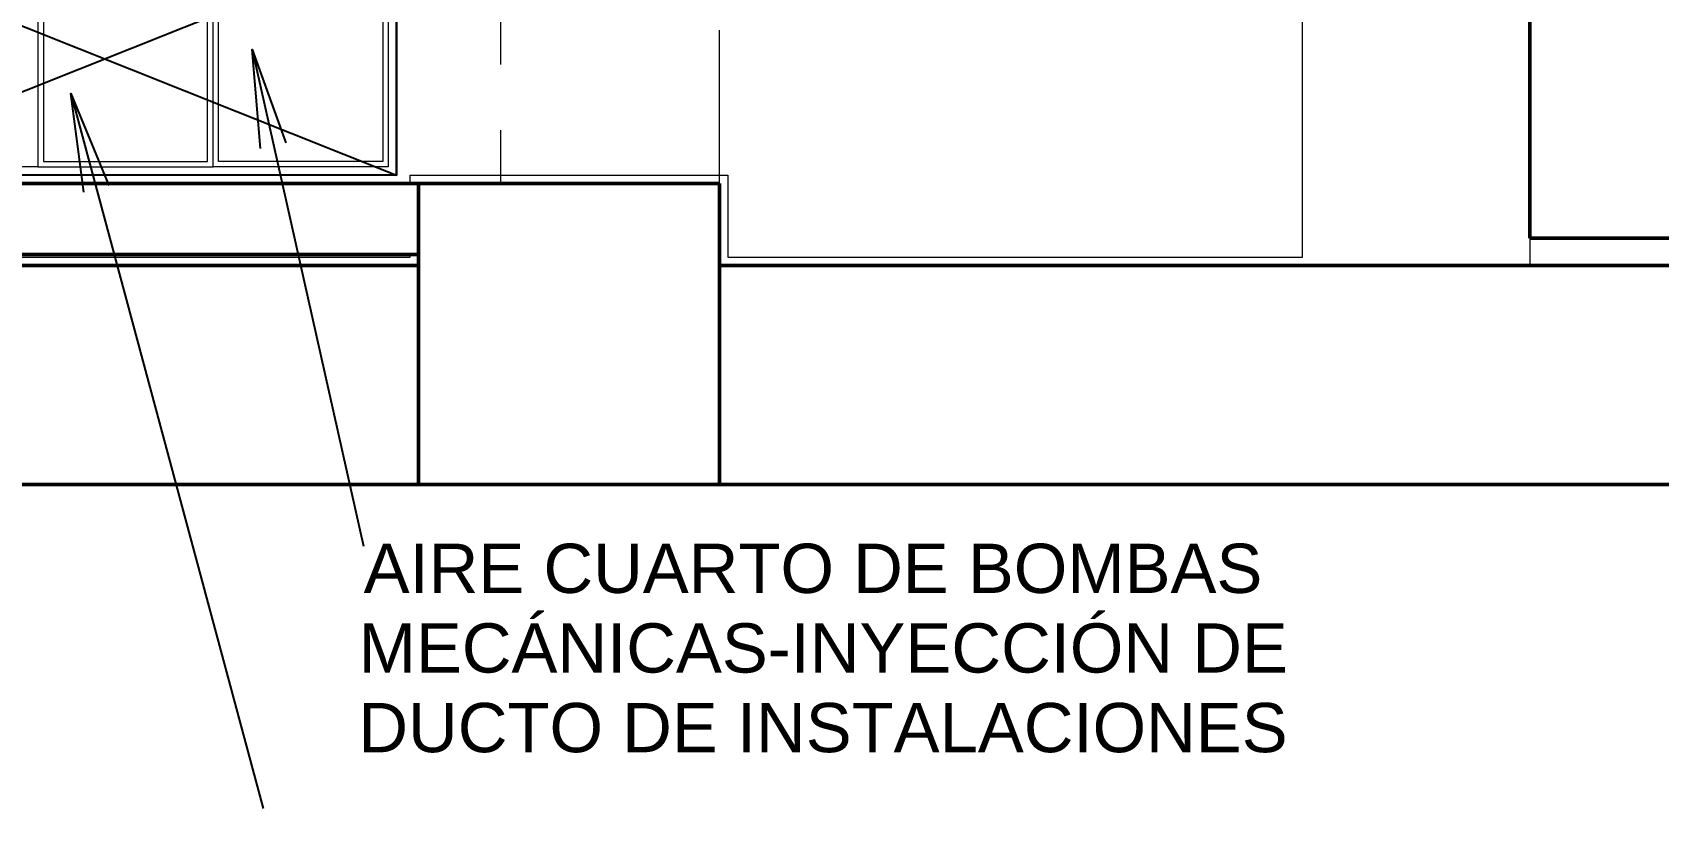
# Model space of a CAD drawing. Header units: metres. Extents: x -4 to 54.5, y -3.3 to 43.7.
# Drawn here: x 19.235 to 22.205, y 3.843 to 5.261 of the extents above; entities that cross this region are included whole.
import ezdxf

# ---------------------------------------------------------------- set-up
doc = ezdxf.new("R2010")
doc.units = ezdxf.units.M
doc.linetypes.add('Derribado', pattern=[0.4, 0.28, -0.12])
doc.layers.get('0').update_dxf_attribs({"color": 8})
for name, color, linetype, lineweight in [('A-AREA', 8, 'Continuous', 9), ('A-DETL', 8, 'Continuous', 9), ('A-FLOR', 8, 'Continuous', 18), ('A-WALL', 8, 'Continuous', 9), ('I-WALL', 8, 'Continuous', 9), ('S-COLS', 8, 'Continuous', 9)]:
    doc.layers.add(name, color=color, linetype=linetype, lineweight=lineweight)
doc.layers.add('REF-ACI-BOMBAS', color=9, linetype='Continuous')
doc.styles.add('Arial_2', font='arial.ttf', dxfattribs={"height": 0.09})

# ---------------------------------------------------------------- blocks, each defined once
blk = doc.blocks.new('P3-P3_dwg-6083442-NIV_A_S01_SÓTANO 1')
at = {"color": 0}
for p, q in [((19.6364, 5.2299), (19.84, 4.3221)), ((19.305, 5.149), (19.6564, 3.8428))]:
    blk.add_line(p, q, dxfattribs=at)
at = {"color": 0, "flags": 128}
for points in [[(19.9, 5.425), (18.835, 5), (18.835, 5.425), (19.9, 5.425), (19.9, 5), (19.9, 5.425), (18.835, 5.425), (19.9, 5), (18.835, 5)], [(19.6514, 5.049), (19.6364, 5.2299), (19.6977, 5.059)], [(19.3289, 4.969), (19.305, 5.149), (19.3747, 4.9813)]]:
    blk.add_lwpolyline(points, dxfattribs=at)
at = {"color": 0, "lineweight": 18, "flags": 128}
for points in [[(18.85, 5.41), (19.245, 5.41), (19.245, 5.015), (18.85, 5.015)], [(19.885, 5.015), (19.565, 5.015), (19.565, 5.335), (19.245, 5.335), (19.245, 5.015), (19.565, 5.015), (19.565, 5.335), (19.885, 5.335)], [(19.255, 5.025), (19.555, 5.025), (19.555, 5.325), (19.255, 5.325)], [(19.575, 5.325), (19.875, 5.325), (19.875, 5.025), (19.575, 5.025)]]:
    blk.add_lwpolyline(points, close=True, dxfattribs=at)
at = {"color": 0, "char_height": 0.09, "attachment_point": 1, "line_spacing_factor": 0.941778, "style": 'Arial_2'}
for s, insert, width in [('AIRE CUARTO DE BOMBAS', (19.84, 4.3266), 1.959094), ('MECÁNICAS-INYECCIÓN DE', (19.8307, 4.1811), 2.0219), ('DUCTO DE INSTALACIONES', (19.8303, 4.0356), 2.025205)]:
    blk.add_mtext(s, dxfattribs=dict(at, insert=insert, width=width))
blk = doc.blocks.new('EST-ColumnaRectangularConcretoEst - C155x55cm-V13-NIV_A_S01_SÓTANO 1')
at = {"layer": 'S-COLS', "lineweight": 50}
for p, q in [((0.275, 0.275), (-0.275, 0.275)), ((-0.275, 0.275), (-0.275, -0.275)), ((0.275, -0.275), (0.275, 0.275)), ((-0.275, -0.275), (0.275, -0.275))]:
    blk.add_line(p, q, dxfattribs=at)

msp = doc.modelspace()

# ---------------------------------------------------------------- linework, layer by layer
at = {"layer": 'A-AREA'}
msp.add_line((21.97, 4.885), (21.97, 4.835), dxfattribs=at)
at = {"layer": 'A-DETL', "linetype": 'Derribado', "lineweight": 18}
for p, q in [((20.49, 4.985), (20.49, 7.435)), ((20.09, 7.0825), (20.09, 4.985)), ((20.09, 4.985), (20.49, 4.985)), ((19.94, 4.835), (16.49, 4.835)), ((19.94, 4.435), (19.94, 4.835)), ((25.52, 4.835), (20.49, 4.835)), ((20.49, 4.835), (20.49, 4.435)), ((16.49, 4.435), (19.94, 4.435)), ((20.49, 4.435), (25.52, 4.435))]:
    msp.add_line(p, q, dxfattribs=at)
at = {"layer": 'A-FLOR', "lineweight": 9}
for p, q in [((21.555, 4.85), (21.555, 7.57)), ((19.925, 4.9849), (19.925, 5)), ((19.925, 5), (20.505, 5)), ((20.505, 5), (20.505, 4.85)), ((16.905, 4.85), (19.925, 4.85)), ((19.925, 4.85), (19.925, 4.855)), ((20.505, 4.85), (21.555, 4.85))]:
    msp.add_line(p, q, dxfattribs=at)
at = {"layer": 'A-WALL', "lineweight": 50}
for p, q in [((21.97, 7.505), (21.97, 5.135)), ((21.97, 5.135), (21.97, 4.885)), ((21.97, 4.885), (25.22, 4.885)), ((19.94, 4.835), (16.49, 4.835)), ((25.52, 4.835), (20.49, 4.835)), ((16.49, 4.435), (19.94, 4.435)), ((20.49, 4.435), (25.52, 4.435))]:
    msp.add_line(p, q, dxfattribs=at)
at = {"layer": 'I-WALL', "lineweight": 50}
for p, q in [((19.94, 4.985), (16.505, 4.985)), ((19.94, 4.855), (16.505, 4.855))]:
    msp.add_line(p, q, dxfattribs=at)

# ---------------------------------------------------------------- block references
at = {"layer": 'REF-ACI-BOMBAS'}
msp.add_blockref('P3-P3_dwg-6083442-NIV_A_S01_SÓTANO 1', (0, 0), dxfattribs=at)
at = {"layer": 'S-COLS', "lineweight": 5}
msp.add_blockref('EST-ColumnaRectangularConcretoEst - C155x55cm-V13-NIV_A_S01_SÓTANO 1', (20.215, 4.71), dxfattribs=at)

doc.saveas('drawing.dxf')
